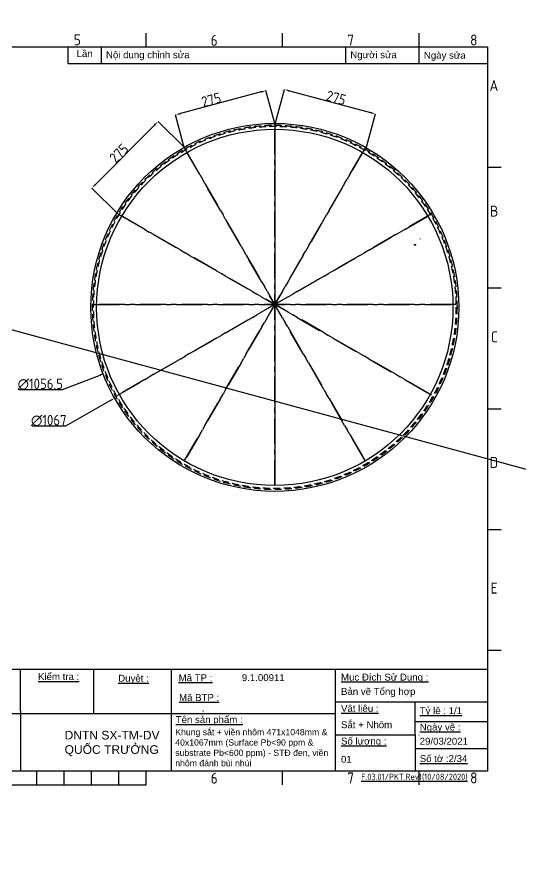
# Model space of a CAD drawing. Header units: millimetres. Extents: x -205945 to -46279, y 28253 to 108078.
# Drawn here: x -124346 to -122885, y 42324 to 44794 of the extents above; entities that cross this region are included whole.
import ezdxf

# ---------------------------------------------------------------- set-up
doc = ezdxf.new("R2010")
doc.units = ezdxf.units.MM
doc.header["$PDMODE"] = 2
for name, pattern in [('CENTERX2', [4, 2.5, -0.5, 0.5, -0.5]), ('CONTPVMNIL', [0]), ('DASHEDX2', [1.5, 1, -0.5])]:
    doc.linetypes.add(name, pattern=pattern)
doc.layers.get('0').update_dxf_attribs({"linetype": 'CONTPVMNIL'})
doc.layers.get('DEFPOINTS').update_dxf_attribs({"color": 6})
for name, color, linetype in [('CENTER', 1, 'CENTERX2'), ('FRAME050', 6, 'Continuous'), ('hatch', 4, 'DASHEDX2'), ('MAIN', 7, 'Continuous')]:
    doc.layers.add(name, color=color, linetype=linetype)
doc.styles.add('ISOCP', font='isocp')
doc.styles.add('SLDTEXTSTYLE3', font='TXT', dxfattribs={"width": 0.65, "bigfont": 'bigfont'})
doc.styles.get("Standard").update_dxf_attribs({"font": 'isocp.shx'})
doc.dimstyles.new('Dim20$0', dxfattribs={"dimtxt": 20, "dimasz": 10, "dimexe": 0, "dimexo": 0, "dimgap": 0.6, "dimtad": 1, "dimtoh": 1, "dimdsep": 46, "dimtxsty": 'ISOCP', "dimcen": 0, "dimclrd": 3, "dimclre": 3, "dimclrt": 7, "dimadec": 3, "dimazin": 2, "dimtp": 0.05, "dimtm": 0.05, "dimtfac": 0.7, "dimtofl": 0, "dimtmove": 0, "dimatfit": 3, "dimfxl": 0, "dimtolj": 1, "dimarcsym": 0})
doc.dimstyles.new('Dim20$3', dxfattribs={"dimtxt": 20, "dimasz": 10, "dimexe": 0, "dimexo": 0, "dimgap": 0.6, "dimtad": 1, "dimtoh": 1, "dimdsep": 46, "dimtxsty": 'ISOCP', "dimcen": 0, "dimclrd": 3, "dimclre": 3, "dimclrt": 7, "dimadec": 3, "dimazin": 2, "dimtp": 0.05, "dimtm": 0.05, "dimtfac": 0.7, "dimtofl": 0, "dimtmove": 0, "dimatfit": 3, "dimfxl": 0, "dimtolj": 1, "dimarcsym": 0})

# ---------------------------------------------------------------- blocks, each defined once
blk = doc.blocks.new('ẢERHAEEH')
at = {"layer": 'FRAME050'}
for p, q in [((-261.36, 213.96), (-261.36, 217.92)), ((-221.76, 213.96), (-221.76, 217.92)), ((-182.16, 213.96), (-182.16, 217.92)), ((-142.56, 213.96), (-142.56, 217.92)), ((-102.96, 213.96), (-102.96, 217.92)), ((-63.36, 213.96), (-63.36, 217.92)), ((-23.76, 213.96), (-23.76, 217.92)), ((-300.96, 178.96), (-304.92, 178.96)), ((0, 178.96), (-3.96, 178.96)), ((-300.96, 143.96), (-304.92, 143.96)), ((0, 143.96), (-3.96, 143.96)), ((-304.92, 108.96), (-300.96, 108.96)), ((-3.96, 108.96), (0, 108.96)), ((-300.96, 73.96), (-304.92, 73.96)), ((0, 73.96), (-3.96, 73.96)), ((-300.96, 38.96), (-304.92, 38.96)), ((0, 38.96), (-3.96, 38.96)), ((-261.36, 0), (-261.36, 3.96)), ((-221.76, 0), (-221.76, 3.96)), ((-182.16, 0), (-182.16, 3.96)), ((-174.24, 0), (-174.24, 3.96)), ((-166.32, 0), (-166.32, 3.96)), ((-158.4, 0), (-158.4, 3.96)), ((-150.48, 0), (-150.48, 3.96)), ((-142.56, 3.96), (-142.56, 0)), ((-134.64, 0), (-134.64, 3.96)), ((-126.72, 0), (-126.72, 3.96)), ((-118.8, 0), (-118.8, 3.96)), ((-110.88, 0), (-110.88, 3.96)), ((-102.96, 0), (-102.96, 3.96)), ((-63.36, 0), (-63.36, 3.96)), ((-23.76, 0), (-23.76, 3.96)), ((-182.16, 0), (-102.96, 0))]:
    blk.add_line(p, q, dxfattribs=at)
at = {"layer": 'MAIN', "color": 7, "linetype": 'Continuous'}
blk.add_lwpolyline([(-300.96, 213.96), (-3.96, 213.96), (-3.96, 3.96), (-300.96, 3.96)], close=True, dxfattribs=at)
at = {"layer": 'FRAME050', "style": 'ISOCP'}
for s, p in [('1', (-281.95, 214.36)), ('2', (-242.72, 214.28)), ('3', (-203.13, 214.42)), ('4', (-163.63, 214.36)), ('5', (-123.93, 214.42)), ('6', (-84.25, 214.28)), ('7', (-44.67, 214.36)), ('8', (-9.03, 214.36)), ('A', (-3.41, 201.17)), ('A', (-304.37, 195.59)), ('B', (-304.21, 164.74)), ('B', (-3.25, 164.74)), ('C', (-303.97, 128.3)), ('C', (-3.01, 128.3)), ('D', (-304.3, 91.87)), ('D', (-3.34, 91.87)), ('E', (-304.05, 55.44)), ('E', (-3.09, 55.44)), ('F', (-304.05, 19.01)), ('1', (-281.95, 0.4)), ('2', (-242.72, 0.32)), ('3', (-203.13, 0.46)), ('6', (-84.25, 0.32)), ('7', (-44.67, 0.4)), ('8', (-9.03, 0.4))]:
    blk.add_text(s, height=3.17, dxfattribs=at).set_placement(p)
blk = doc.blocks.new('*D184')
at = {"color": 3, "lineweight": -2, "ltscale": 30, "transparency": 16777216}
for p, q in [((-124205.2, 43608.7), (-124076.2, 43681.8)), ((-124302.2, 43608.7), (-124205.2, 43608.7))]:
    blk.add_line(p, q, dxfattribs=at)
at = {"color": 3, "ltscale": 30, "transparency": 16777216}
blk.add_solid([(-124077.4, 43683.9), (-124074.9, 43679.6), (-124063.1, 43689.2)], dxfattribs=at)
at = {"layer": 'DEFPOINTS', "color": 0, "ltscale": 30, "transparency": 16777216}
for p in [(-123134.8, 44215.2), (-124063.1, 43689.2)]:
    blk.add_point(p, dxfattribs=at)
at = {"color": 7, "ltscale": 30, "transparency": 16777216, "insert": (-124254.2, 43624.3), "char_height": 30, "attachment_point": 5, "style": 'ISOCP'}
blk.add_mtext('\\A1;∅1067', dxfattribs=at)
blk = doc.blocks.new('*D185')
at = {"color": 3, "lineweight": -2, "ltscale": 30, "transparency": 16777216}
for p, q in [((-124214.1, 43714.1), (-124105.6, 43756.1)), ((-124342.3, 43714.1), (-124214.1, 43714.1))]:
    blk.add_line(p, q, dxfattribs=at)
at = {"color": 3, "ltscale": 30, "transparency": 16777216}
blk.add_solid([(-124106.5, 43758.5), (-124104.7, 43753.8), (-124091.6, 43761.5)], dxfattribs=at)
at = {"layer": 'DEFPOINTS', "color": 0, "ltscale": 30, "transparency": 16777216}
for p in [(-123106.3, 44142.9), (-124091.6, 43761.5)]:
    blk.add_point(p, dxfattribs=at)
at = {"color": 7, "ltscale": 30, "transparency": 16777216, "insert": (-124278.7, 43729.7), "char_height": 30, "attachment_point": 5, "style": 'ISOCP'}
blk.add_mtext('\\A1;∅1056.5', dxfattribs=at)
blk = doc.blocks.new('*U182')
at = {"layer": 'CENTER', "ltscale": 30}
blk.add_line((0, 0), (0, 1050), dxfattribs=at)
blk = doc.blocks.new('*U183')
at = {"color": 0, "linetype": 'ByBlock', "lineweight": -2, "transparency": 16777216}
blk.add_blockref('*U182', (-89141.9, 43003.4), dxfattribs=at)
for p, rotation in [((-89141.9, 44053.4), 180), ((-88879.4, 43073.7), 30), ((-88879.4, 43983.1), 150), ((-89404.4, 43983.1), 210), ((-89404.4, 43073.7), 329.9999999999999), ((-88687.2, 43265.9), 59.99999999999996), ((-88687.2, 43790.9), 120), ((-89596.6, 43790.9), 240), ((-89596.6, 43265.9), 300.0000000000001), ((-88616.9, 43528.4), 90), ((-89666.9, 43528.4), 270)]:
    blk.add_blockref('*U182', p, dxfattribs=dict(at, rotation=rotation))
blk = doc.blocks.new('*D186')
at = {"color": 3, "lineweight": -2, "ltscale": 30, "transparency": 16777216}
for p, q in [((-123599, 44480.4), (-123571.2, 44584.1)), ((-123556.7, 44580.2), (-123321.6, 44517.2)), ((-123334.8, 44409.7), (-123307.1, 44513.3))]:
    blk.add_line(p, q, dxfattribs=at)
at = {"color": 3, "ltscale": 30, "transparency": 16777216}
for points in [[(-123556.1, 44582.6), (-123557.4, 44577.8), (-123571.2, 44584.1)], [(-123320.9, 44519.6), (-123322.2, 44514.8), (-123307.1, 44513.3)]]:
    blk.add_solid(points, dxfattribs=at)
at = {"layer": 'DEFPOINTS', "color": 0, "ltscale": 30, "transparency": 16777216}
for p in [(-123307.1, 44513.3), (-123599, 44480.4), (-123334.8, 44409.7)]:
    blk.add_point(p, dxfattribs=at)
at = {"color": 7, "ltscale": 30, "transparency": 16777216, "insert": (-123421.1, 44560), "char_height": 30, "attachment_point": 5, "rotation": 345, "style": 'ISOCP'}
blk.add_mtext('\\A1;275', dxfattribs=at)
blk = doc.blocks.new('*D187')
at = {"color": 3, "lineweight": -2, "ltscale": 30, "transparency": 16777216}
for p, q in [((-123638.9, 44576.9), (-123872.5, 44514.3)), ((-123599, 44485.7), (-123624.5, 44580.8)), ((-123861.5, 44415.4), (-123887, 44510.4))]:
    blk.add_line(p, q, dxfattribs=at)
at = {"color": 3, "ltscale": 30, "transparency": 16777216}
for points in [[(-123639.6, 44579.3), (-123638.3, 44574.5), (-123624.5, 44580.8)], [(-123873.1, 44516.7), (-123871.8, 44511.9), (-123887, 44510.4)]]:
    blk.add_solid(points, dxfattribs=at)
at = {"layer": 'DEFPOINTS', "color": 0, "ltscale": 30, "transparency": 16777216}
for p in [(-123887, 44510.4), (-123599, 44485.7), (-123861.5, 44415.4)]:
    blk.add_point(p, dxfattribs=at)
at = {"color": 7, "ltscale": 30, "transparency": 16777216, "insert": (-123783.2, 44554.4), "char_height": 30, "attachment_point": 5, "rotation": 15, "style": 'ISOCP'}
blk.add_mtext('\\A1;275', dxfattribs=at)
blk = doc.blocks.new('*D188')
at = {"color": 3, "lineweight": -2, "ltscale": 30, "transparency": 16777216}
for p, q in [((-123861.8, 44416.5), (-123937.3, 44491.5)), ((-123947.9, 44480.8), (-124118.6, 44308.8)), ((-124053.6, 44223.2), (-124129.2, 44298.2))]:
    blk.add_line(p, q, dxfattribs=at)
at = {"color": 3, "ltscale": 30, "transparency": 16777216}
for points in [[(-123949.7, 44482.6), (-123946.1, 44479.1), (-123937.3, 44491.5)], [(-124120.4, 44310.6), (-124116.9, 44307.1), (-124129.2, 44298.2)]]:
    blk.add_solid(points, dxfattribs=at)
at = {"layer": 'DEFPOINTS', "color": 0, "ltscale": 30, "transparency": 16777216}
for p in [(-123861.8, 44416.5), (-124129.2, 44298.2), (-124053.6, 44223.2)]:
    blk.add_point(p, dxfattribs=at)
at = {"color": 7, "ltscale": 30, "transparency": 16777216, "insert": (-124050.9, 44399.3), "char_height": 30, "attachment_point": 5, "rotation": 45.2111, "style": 'ISOCP'}
blk.add_mtext('\\A1;275', dxfattribs=at)

msp = doc.modelspace()

# ---------------------------------------------------------------- linework, layer by layer
at = {"ltscale": 30}
msp.add_line((-135875.365, 47014.308), (-66788.624, 28252.757), dxfattribs=at)
at = {"color": 0, "linetype": 'Continuous', "lineweight": 0, "extrusion": (0, 0.865351, 0.501167)}
msp.add_line((-123177.301, 44149.599), (-123177.301, 44152.195), dxfattribs=at)
for p, q in [((-124124.743, 42903.591, 0), (-124124.743, 42774.564, 0)), ((-123422.858, 42808.065, 0), (-123422.858, 42903.591, 0)), ((-124539.795, 42774.564, 0), (-123898.235, 42774.564, 0)), ((-124335.841, 42782.768, 0), (-124335.841, 42607.661, 0)), ((-123807.11, 42782.768, 0), (-123805.827, 42782.768, 0)), ((-123192.456, 42751.793, 0), (-122982.147, 42751.793, 0)), ((-123192.456, 42673.364, 0), (-122982.147, 42673.364, 0))]:
    msp.add_line(p, q)
at = {"ltscale": 3}
msp.add_line((-123898.235, 42774.564, 0), (-123422.858, 42774.564, 0), dxfattribs=at)
at = {"linetype": 'ByBlock'}
msp.add_line((-123192.456, 42713.261, 0), (-123192.456, 42607.661, 0), dxfattribs=at)
at = {"ltscale": 30}
for radius in [533.5, 516.5]:
    msp.add_circle((-123598.972, 43952.198), radius, dxfattribs=at)
at = {"color": 0, "linetype": 'Continuous', "lineweight": 0, "extrusion": (1.33279e-16, -5.55112e-17, -1)}
msp.add_ellipse((-123192.223, 44133.815), major_axis=(2.5, 0), ratio=0.50116692, start_param=-4.093090781137289, end_param=2.190094526042297, dxfattribs=at)
at = {"layer": 'CENTER', "ltscale": 30}
msp.add_line((-123598.972, 44468.698), (-123598.972, 43435.698), dxfattribs=at)
at = {"layer": 'hatch', "ltscale": 20}
for radius in [528.25, 525.25]:
    msp.add_circle((-123598.972, 43952.198), radius, dxfattribs=at)
at = {"layer": 'MAIN'}
for p, q in [((-124197.767, 44659.661, 0), (-124197.767, 44707.661, 0)), ((-124101.767, 44659.661, 0), (-124101.767, 44707.661, 0)), ((-123393.491, 44659.661, 0), (-123393.491, 44707.661, 0)), ((-123180.147, 44659.661, 0), (-123180.147, 44707.661, 0)), ((-124197.767, 44659.661, 0), (-122982.147, 44659.661, 0)), ((-124539.795, 42903.591, 0), (-122982.147, 42903.591, 0)), ((-124335.841, 42782.768, 0), (-124335.841, 42903.591, 0)), ((-123898.235, 42808.065, 0), (-123898.235, 42903.591, 0)), ((-123898.235, 42713.261, 0), (-123898.235, 42808.065, 0)), ((-123422.858, 42808.065, 0), (-122982.147, 42808.065, 0)), ((-123422.858, 42713.261, 0), (-123422.858, 42808.065, 0)), ((-123192.456, 42713.261, 0), (-123192.456, 42808.065, 0)), ((-123898.235, 42607.661, 0), (-123898.235, 42713.261, 0)), ((-123422.858, 42713.261, 0), (-123192.456, 42713.261, 0)), ((-123422.858, 42607.661, 0), (-123422.858, 42713.261, 0)), ((-123180.95, 42713.261, 0), (-123180.531, 42713.261, 0))]:
    msp.add_line(p, q, dxfattribs=at)

# ---------------------------------------------------------------- block references
at = {"xscale": 10, "yscale": 10, "zscale": 10}
msp.add_blockref('ẢERHAEEH', (-122942.547, 42568.061, 0), dxfattribs=at)
msp.add_blockref('*U183', (-34457.08, 432.298))

# ---------------------------------------------------------------- texts
at = {"attachment_point": 1}
for s, insert, char_height, width in [('{\\fArial|b0|i0|c0|p34;Lần}', (-124173.601, 44698.194, 0), 20, 24.50884), ('{\\fArial|b0|i0|c0|p34;29/03/2021}', (-123178.847, 42704.208, 0), 20, 11.98235), ('{\\LF.03.01/PKT.Rev1(10/08/2020)}', (-123348.47, 42600.204, 0), 18, 28.97216)]:
    msp.add_mtext(s, dxfattribs=dict(at, insert=insert, char_height=char_height, width=width))
at = {"color": 0, "attachment_point": 1, "style": 'SLDTEXTSTYLE3'}
for s, insert, char_height, width in [('{\\fArial|b0|i0|c0|p34;\\W1;\\C256;Nội dung chỉnh sửa}', (-124088.368, 44694.888, 0), 20, 366.50686), ('{\\fArial|b0|i0|c0|p34;\\W1;\\C256;Người sửa}', (-123380.092, 44694.888, 0), 20, 366.50686), ('{\\fArial|b0|i0|c0|p34;\\W1;\\C256;Ngày sửa}', (-123166.748, 44693.154, 0), 20, 366.50686), ('{\\fArial|b0|i0|c0|p34;\\W1;\\L\\C256;Kiểm tra :}', (-124285.373, 42891.762, 0), 20, 138.94161), ('{\\fArial|b0|i0|c0|p34;\\W1;\\L\\C256;Duyệt :}', (-124052.901, 42886.919, 0), 20, 138.94161), ('{\\fArial|b0|i0|c0|p34;\\W1;\\L\\C256;Mã TP :}', (-123877.761, 42888.35, 0), 20, 138.94161), ('{\\fArial|b0|i0|c0|p34;\\W1;\\C256;9.1.00911}', (-123694.472, 42888.642, 0), 20, 138.94161), ('{\\fArial|b0|i0|c0|p34;\\W1;\\L\\C256;Mục Đích Sử Dụng :}', (-123406.919, 42890.17, 0), 20, 265.20084), ('{\\fArial|b0|i0|c0|p34;\\W1;\\C256;Bản vẽ Tổng hợp}', (-123406.919, 42848.637, 0), 20, 265.20084), ('{\\fArial|b0|i0|c0|p34;\\W1;\\L\\C256;Mã BTP :}', (-123876.477, 42831.096, 0), 20, 138.94161), ('{\\fArial|b0|i0|c0|p34;\\W1;\\L\\C256;Vật liệu :}', (-123406.919, 42799.544, 0), 20, 138.94161), ('{\\fArial|b0|i0|c0|p34;\\W1;\\L\\C256;Tỷ lệ : 1/1}', (-123178.675, 42793.023, 0), 20, 138.94161), ('{\\fArial|b0|i0|c0|p34;\\W1;\\L\\C256;Tên sản phẩm :}', (-123886.128, 42767.036, 0), 20, 203.56136), ('{\\fArial|b0|i0|c0|p34;\\W1;\\C256;Sắt + Nhôm}', (-123406.919, 42752.142, 0), 20, 170.94556), ('{\\fArial|b0|i0|c0|p34;\\W1;\\L\\C256;Ngày vẽ :}', (-123178.675, 42745.446, 0), 20, 138.94161), ('{\\fArial|b0|i0|c0|p34;\\W1;\\C256;DNTN SX-TM-DV QUỐC TRƯỞNG}', (-124208.378, 42724.37, 0), 25, 372.53153), ('{\\fArial|b0|i0|c0|p34;\\W1;\\C256;Khung sắt + viền nhôm 471x1048mm & 40x1067mm (Surface Pb<90 ppm & substrate Pb<600 ppm) - STĐ đen, viền nhôm đánh bùi nhùi }', (-123887.537, 42729.718), 18, 470.24359), ('{\\fArial|b0|i0|c0|p34;\\W1;\\L\\C256;Số lượng :}', (-123406.919, 42704.74, 0), 20, 138.94161), ('{\\fArial|b0|i0|c0|p34;\\W1;\\C256;01}', (-123406.919, 42651.94, 0), 20, 138.94161), ('{\\fArial|b0|i0|c0|p34;\\W1;\\L\\C256;Số tờ :2/34}', (-123178.675, 42653.976, 0), 20, 162.6988)]:
    msp.add_mtext(s, dxfattribs=dict(at, insert=insert, char_height=char_height, width=width))

# ---------------------------------------------------------------- dimensions: what is measured, and where the dimension line sits
at = {"ltscale": 30}
for base, p1, p2, angle, picture, middle in [((-123886.95, 44510.449), (-123598.972, 44485.698), (-123861.472, 44415.361), 195, '*D187', (-123779.167, 44539.33)), ((-123307.081, 44513.301), (-123598.972, 44480.448), (-123334.847, 44409.676), 345, '*D186', (-123425.188, 44544.948)), ((-124129.195, 44298.203), (-123861.772, 44416.481), (-124053.635, 44223.198), 225.211142, '*D188', (-124039.792, 44388.267))]:
    dim = msp.add_linear_dim(base=base, p1=p1, p2=p2, angle=angle, text='275', dimstyle='Dim20$0', override={"dimtxt": 30, "dimasz": 15, "dimtoh": 1}, dxfattribs=at)
    dim.commit()
    dim.dimension.update_dxf_attribs({"geometry": picture, "text_midpoint": middle, "dimtype": 161})
for p1, p2, picture, middle in [((-123134.821, 44215.231), (-124063.123, 43689.165), '*D184', (-124254.189, 43608.657)), ((-123106.331, 44142.863), (-124091.612, 43761.533), '*D185', (-124278.681, 43714.143))]:
    dim = msp.add_diameter_dim_2p(p1=p1, p2=p2, dimstyle='Dim20$3', override={"dimtxt": 30, "dimasz": 15}, dxfattribs=at)
    dim.commit()
    dim.dimension.update_dxf_attribs({"geometry": picture, "text_midpoint": middle, "dimtype": 163})

doc.saveas('drawing.dxf')
